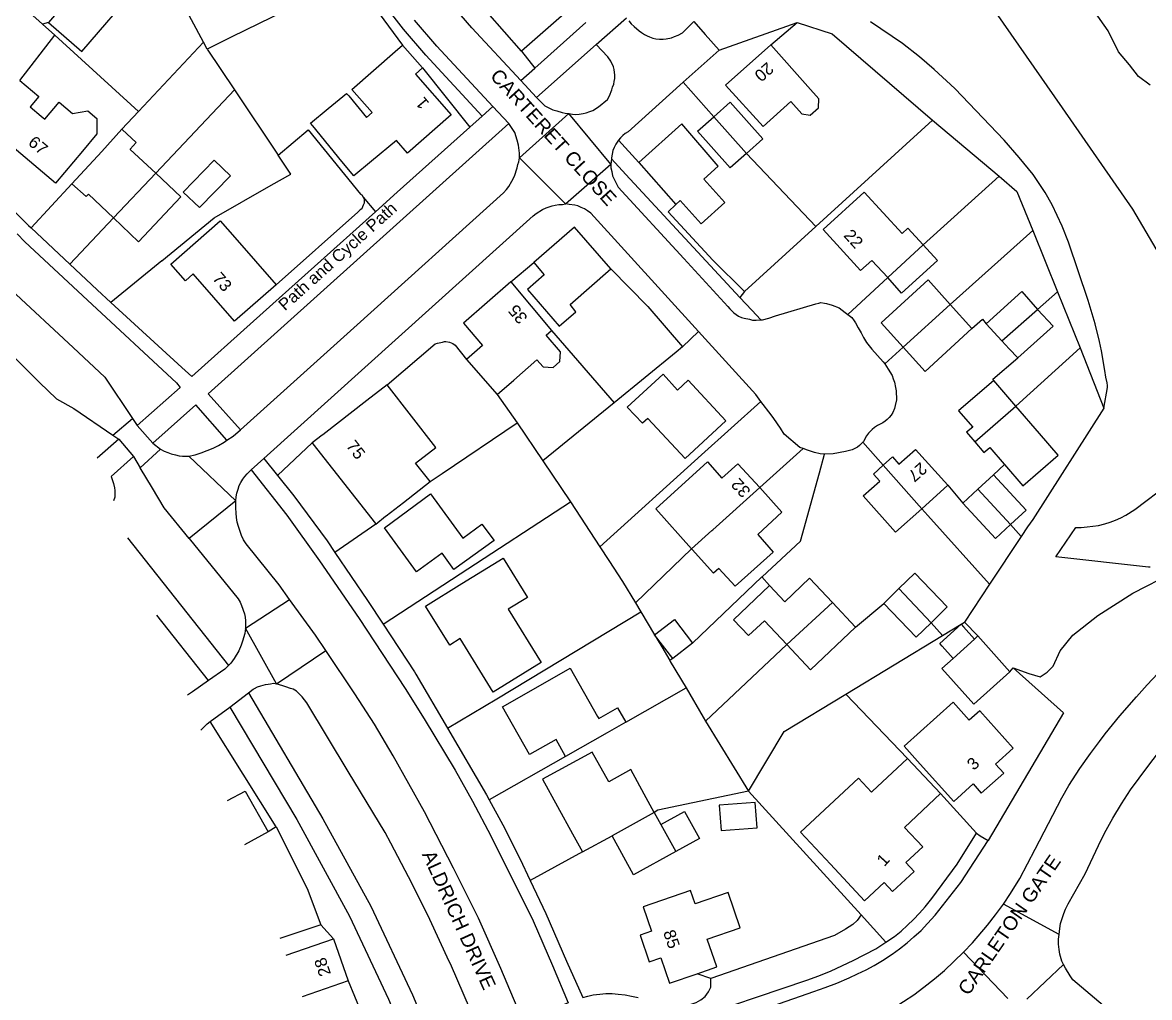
# Model space of a CAD drawing. Header units: millimetres. Extents: x 111502 to 977541, y 8702 to 1044108.
# Drawn here: x 974230.2 to 974372, y 476774.2 to 476896.7 of the extents above; entities that cross this region are included whole.
import ezdxf

# ---------------------------------------------------------------- set-up
doc = ezdxf.new("R2010")
doc.units = ezdxf.units.MM
doc.header["$LTSCALE"] = 0.25
doc.layers.add('X HVSS Site Background', color=8, linetype='Continuous')
doc.styles.add('OS Master Map$1$Standard', font='txt')

# ---------------------------------------------------------------- blocks, each defined once
blk = doc.blocks.new('OS MAP')
at = {"layer": 'X HVSS Site Background', "flags": 128}
for points in [[(488136.65, 241357), (488138.59, 241356.29), (488138.59, 241356.29), (488140.04, 241355.88), (488140.04, 241355.88), (488140.92, 241356.44), (488140.92, 241356.44), (488141.68, 241357.21), (488141.68, 241357.21), (488142.54, 241359.15), (488142.54, 241359.15), (488144.14, 241361.11), (488144.14, 241361.11), (488147.28, 241363.57), (488147.28, 241363.57), (488151.67, 241366.38), (488151.67, 241366.38), (488156.76, 241368.97)], [(488153.86, 241430.24), (488152.41, 241431.33), (488152.41, 241431.33), (488151.25, 241432.77), (488151.25, 241432.77), (488149.88, 241434.43), (488149.88, 241434.43), (488148.57, 241437.08), (488148.57, 241437.08), (488146.78, 241439.63)], [(488071.2, 241427.55), (488064.15, 241435.15), (488064.15, 241435.15), (488061.35, 241438.4)], [(488153.85, 241369.65), (488153.65, 241369.65), (488153.65, 241369.65), (488142, 241370.95), (488142, 241370.95), (488144.5, 241374.65)], [(488144.5, 241374.65), (488145.2, 241374.65), (488145.2, 241374.65), (488145.95, 241374.7), (488145.95, 241374.7), (488147.35, 241374.9), (488147.35, 241374.9), (488148.15, 241375.1), (488148.15, 241375.1), (488148.85, 241375.3), (488148.85, 241375.3), (488149.5, 241375.55), (488149.5, 241375.55), (488150.15, 241375.85), (488150.15, 241375.85), (488150.8, 241376.2), (488150.8, 241376.2), (488151.95, 241376.9), (488151.95, 241376.9), (488156.25, 241380.15)], [(488159.1, 241402.05), (488151.7, 241414.65), (488151.7, 241414.65), (488142.85, 241427.4), (488142.85, 241427.4), (488132.8, 241441.8)], [(488148.05, 241389.65), (488148.5, 241392.25), (488148.5, 241392.25), (488148.5, 241392.5), (488148.5, 241392.5), (488148.45, 241392.8), (488148.45, 241392.8), (488148.3, 241393.55), (488148.3, 241393.55), (488148.15, 241394.35), (488148.15, 241394.35), (488147.75, 241396.85), (488147.75, 241396.85), (488147.5, 241398), (488147.5, 241398), (488146.95, 241400.25), (488146.95, 241400.25), (488146.05, 241403.15), (488146.05, 241403.15), (488143.6, 241410.5), (488143.6, 241410.5), (488142.8, 241412.5), (488142.8, 241412.5), (488141.55, 241415.2), (488141.55, 241415.2), (488140.65, 241416.75), (488140.65, 241416.75), (488139.15, 241419), (488139.15, 241419), (488137.4, 241421.15), (488137.4, 241421.15), (488135.5, 241423.3), (488135.5, 241423.3), (488129.3, 241429.8), (488129.3, 241429.8), (488126.7, 241432.2), (488126.7, 241432.2), (488124.85, 241433.8), (488124.85, 241433.8), (488122.7, 241435.45), (488122.7, 241435.45), (488118.7, 241438.2)], [(488011.35, 241411.55), (488012.35, 241410.55), (488012.35, 241410.55), (488020.2, 241403.2), (488020.2, 241403.2), (488031.4, 241392.8), (488031.4, 241392.8), (488031.85, 241392.25), (488031.85, 241392.25), (488026.45, 241387.45)], [(488074.7, 241430.8), (488068.55, 241437.45), (488068.55, 241437.45), (488064.8, 241441.8), (488064.8, 241441.8), (488062.65, 241444.5), (488062.65, 241444.5), (488062.25, 241444.95), (488062.25, 241444.95), (488060.3, 241447.65), (488060.3, 241447.65), (488057.5, 241451.88)], [(488015.3, 241438.1), (488019.5, 241434.45), (488019.5, 241434.45), (488026.6, 241442.7), (488026.6, 241442.7), (488021.5, 241447.15)], [(488021.5, 241447.15), (488016.15, 241441), (488016.15, 241441), (488017.1, 241440.2), (488017.1, 241440.2), (488015.3, 241438.1)], [(488034.8, 241435.65), (488028.75, 241446.9)], [(488069.85, 241426.35), (488062.75, 241434), (488062.75, 241434), (488059.95, 241437.25), (488059.95, 241437.25), (488057.3, 241440.65), (488057.3, 241440.65), (488056.95, 241441.1), (488056.95, 241441.1), (488054.35, 241444.65)], [(488070.52, 241439.35), (488070.3, 241439.6), (488070.3, 241439.6), (488068.86, 241441.24), (488068.86, 241441.24), (488069.18, 241442.54), (488069.18, 241442.54), (488071.14, 241444.25), (488071.14, 241444.25), (488072.43, 241444.37), (488072.43, 241444.37), (488073.87, 241442.73), (488073.87, 241442.73), (488076, 241444.6), (488076, 241444.6), (488080.5, 241439.5), (488080.5, 241439.5), (488074.8, 241434.5)], [(488053.6, 241443.85), (488054.55, 241442.45), (488054.55, 241442.45), (488059.82, 241435.27)], [(488004.05, 241434.15), (488003.95, 241434.7), (488003.95, 241434.7), (488009.45, 241441.15), (488009.45, 241441.15), (488011.19, 241440.87), (488011.19, 241440.87), (488011.3, 241440.85), (488011.3, 241440.85), (488014.56, 241437.89)], [(488048, 241441.05), (488041.73, 241437.95), (488041.73, 241437.95), (488038.37, 241436.29), (488038.37, 241436.29), (488035.25, 241434.75)], [(488010.65, 241404.45), (488018.4, 241397.25), (488018.4, 241397.25), (488022.4, 241393.55), (488022.4, 241393.55), (488025.87, 241388.32)], [(488074.8, 241434.5), (488070.52, 241439.35)], [(488084.2, 241435.35), (488088, 241438.7)], [(488088.3, 241438.3), (488088.6, 241437.95), (488088.6, 241437.95), (488088.95, 241437.6), (488088.95, 241437.6), (488089.6, 241437.05), (488089.6, 241437.05), (488089.9, 241436.85), (488089.9, 241436.85), (488090.25, 241436.6), (488090.25, 241436.6), (488090.6, 241436.45), (488090.6, 241436.45), (488090.9, 241436.3), (488090.9, 241436.3), (488091.3, 241436.15), (488091.3, 241436.15), (488091.7, 241436.05), (488091.7, 241436.05), (488092.15, 241436), (488092.15, 241436), (488092.6, 241436), (488092.6, 241436), (488093, 241436.05), (488093, 241436.05), (488093.65, 241436.2), (488093.65, 241436.2), (488094.05, 241436.35), (488094.05, 241436.35), (488094.5, 241436.5), (488094.5, 241436.5), (488095.05, 241436.8), (488095.05, 241436.8), (488096.45, 241438.25)], [(488096.45, 241438.25), (488097.9, 241436.6), (488097.9, 241436.6), (488099.65, 241434.65)], [(488015.3, 241438.1), (488014.56, 241437.89)], [(488014.56, 241437.89), (488016.1, 241436.5)], [(488076.47, 241432.38), (488082.89, 241438.1)], [(488099.65, 241434.65), (488109.45, 241438.1)], [(488106.15, 241435.3), (488109.45, 241438.1)], [(488109.45, 241438.1), (488113.85, 241436.7), (488113.85, 241436.7), (488126.5, 241425.85)], [(488011.7, 241430.8), (488016.1, 241436.5)], [(488016.1, 241436.5), (488026.65, 241426.9)], [(488034.8, 241435.65), (488026.65, 241426.9)], [(488035.25, 241434.75), (488034.8, 241435.65)], [(488035.25, 241434.75), (488038.7, 241429.65)], [(488062.35, 241432.4), (488061.45, 241431.6), (488061.45, 241431.6), (488065.95, 241426.5), (488065.95, 241426.5), (488060.45, 241421.7), (488060.45, 241421.7), (488059.08, 241423.27), (488059.08, 241423.27), (488055.94, 241420.69), (488055.94, 241420.69), (488053.7, 241418.83), (488053.7, 241418.83), (488052.2, 241420.65), (488052.2, 241420.65), (488048.55, 241425.1), (488048.55, 241425.1), (488048.25, 241425.45), (488048.25, 241425.45), (488050.5, 241427.3), (488050.5, 241427.3), (488052.8, 241429.2), (488052.8, 241429.2), (488053.07, 241428.87), (488053.07, 241428.87), (488055.29, 241426.17), (488055.29, 241426.17), (488056, 241426.8), (488056, 241426.8), (488053.46, 241429.68), (488053.46, 241429.68), (488058.91, 241434.48), (488058.91, 241434.48), (488059.82, 241435.27)], [(488059.82, 241435.27), (488062.35, 241432.4)], [(488074.8, 241434.5), (488076.47, 241432.38)], [(488076.7, 241428.7), (488084.2, 241435.35)], [(488080.76, 241426.65), (488081.2, 241426.6), (488081.2, 241426.6), (488081.6, 241426.55), (488081.6, 241426.55), (488082.05, 241426.6), (488082.05, 241426.6), (488082.55, 241426.65), (488082.55, 241426.65), (488082.95, 241426.75), (488082.95, 241426.75), (488083.4, 241426.9), (488083.4, 241426.9), (488083.75, 241427.05), (488083.75, 241427.05), (488084.5, 241427.5), (488084.5, 241427.5), (488085.6, 241428.45), (488085.6, 241428.45), (488085.85, 241428.9), (488085.85, 241428.9), (488086.15, 241429.65), (488086.15, 241429.65), (488086.25, 241430), (488086.25, 241430), (488086.4, 241430.35), (488086.4, 241430.35), (488086.45, 241430.7), (488086.45, 241430.7), (488086.55, 241431.05), (488086.55, 241431.05), (488086.55, 241431.5), (488086.55, 241431.5), (488086.45, 241432.2), (488086.45, 241432.2), (488086.35, 241432.55), (488086.35, 241432.55), (488086.05, 241433.25), (488086.05, 241433.25), (488085.65, 241433.8), (488085.65, 241433.8), (488084.2, 241435.35)], [(488099.65, 241434.65), (488095.13, 241430.59)], [(488106.15, 241435.3), (488100.45, 241430.25), (488100.45, 241430.25), (488105.2, 241425.05), (488105.2, 241425.05), (488108.68, 241428.16), (488108.68, 241428.16), (488110.05, 241426.62), (488110.05, 241426.62), (488111.12, 241426.45), (488111.12, 241426.45), (488112.15, 241427.37), (488112.15, 241427.37), (488112.17, 241428.52), (488112.17, 241428.52), (488110.8, 241430.05), (488110.8, 241430.05), (488106.15, 241435.3)], [(488007.05, 241399.95), (488014.2, 241392.85), (488014.2, 241392.85), (488016.3, 241390.8), (488016.3, 241390.8), (488018.5, 241389.6), (488018.5, 241389.6), (488023.41, 241386.25)], [(488062.35, 241432.4), (488068.31, 241424.97)], [(488074.7, 241430.8), (488076.47, 241432.38)], [(488011.7, 241430.8), (488014.1, 241428.8), (488014.1, 241428.8), (488013, 241427.5), (488013, 241427.5), (488014.39, 241426.33), (488014.39, 241426.33), (488014.85, 241425.94), (488014.85, 241425.94), (488016.66, 241428.09), (488016.66, 241428.09), (488018.33, 241426.69), (488018.33, 241426.69), (488020.26, 241427), (488020.26, 241427), (488021.41, 241426.04), (488021.41, 241426.04), (488021.41, 241424.1), (488021.41, 241424.1), (488019.6, 241421.95), (488019.6, 241421.95), (488016.2, 241417.9), (488016.2, 241417.9), (488009.65, 241423.45)], [(488074.7, 241430.8), (488076.7, 241428.7)], [(488095.13, 241430.59), (488088.2, 241424.35), (488088.2, 241424.35), (488087.85, 241424.15), (488087.85, 241424.15), (488087.55, 241423.9), (488087.55, 241423.9), (488087.25, 241423.6), (488087.25, 241423.6), (488087, 241423.3)], [(488099, 241426.25), (488095.13, 241430.59)], [(488028.8, 241419.15), (488038.7, 241429.65)], [(488038.7, 241429.65), (488044.2, 241421.45)], [(488076.7, 241428.7), (488077.75, 241427.65), (488077.75, 241427.65), (488078.75, 241427.15), (488078.75, 241427.15), (488079.25, 241427), (488079.25, 241427), (488079.9, 241426.8), (488079.9, 241426.8), (488080.3, 241426.7), (488080.3, 241426.7), (488080.76, 241426.65)], [(488069.85, 241426.35), (488071.2, 241427.55)], [(488073.2, 241425.4), (488071.2, 241427.55)], [(488099, 241426.25), (488101.05, 241428.1), (488101.05, 241428.1), (488105.15, 241423.5), (488105.15, 241423.5), (488103.1, 241421.65)], [(488026.65, 241426.9), (488024.55, 241424.68)], [(488069.85, 241426.35), (488068.31, 241424.97)], [(488074.55, 241421.1), (488080.76, 241426.65)], [(488086.05, 241420.3), (488080.76, 241426.65)], [(488103.1, 241421.65), (488101.05, 241419.85), (488101.05, 241419.85), (488096.95, 241424.45), (488096.95, 241424.45), (488099, 241426.25)], [(488099, 241426.25), (488103.1, 241421.65)], [(488111.8, 241412.45), (488126.5, 241425.85)], [(488126.5, 241425.85), (488134.85, 241418.8)], [(488018.25, 241417.85), (488022, 241421.9), (488022, 241421.9), (488024.55, 241424.68)], [(488024.55, 241424.68), (488024.57, 241424.66), (488024.57, 241424.66), (488026.35, 241423.03), (488026.35, 241423.03), (488025.57, 241422.18), (488025.57, 241422.18), (488025.6, 241422.15), (488025.6, 241422.15), (488028.8, 241419.15)], [(488073.2, 241425.4), (488035.4, 241391.45), (488035.4, 241391.45), (488039.45, 241386.9)], [(488044.2, 241421.45), (488047.95, 241424.6), (488047.95, 241424.6), (488054.55, 241416.55), (488054.55, 241416.55), (488054.7, 241416.45), (488054.7, 241416.45), (488054.9, 241416.15)], [(488068.31, 241424.97), (488059.17, 241416.77), (488059.17, 241416.77), (488056.43, 241414.31)], [(488074.55, 241421.1), (488074.55, 241421.7), (488074.55, 241421.7), (488074.4, 241422.7), (488074.4, 241422.7), (488074.25, 241423.3), (488074.25, 241423.3), (488073.95, 241424.3), (488073.95, 241424.3), (488073.2, 241425.4)], [(488094.2, 241415.25), (488094.76, 241415.75), (488094.76, 241415.75), (488097.39, 241412.82), (488097.39, 241412.82), (488100.35, 241415.48), (488100.35, 241415.48), (488097.72, 241418.41), (488097.72, 241418.41), (488099.55, 241420.05), (488099.55, 241420.05), (488094.95, 241425.35), (488094.95, 241425.35), (488089.55, 241420.5)], [(488087, 241423.3), (488086.65, 241422.8), (488086.65, 241422.8), (488086.45, 241422.4), (488086.45, 241422.4), (488086.3, 241422), (488086.3, 241422), (488086.1, 241421.1), (488086.1, 241421.1), (488086.1, 241420.97), (488086.1, 241420.97), (488086.1, 241420.96)], [(488089.55, 241420.5), (488087, 241423.3)], [(488103.1, 241421.65), (488111.8, 241412.45)], [(488003.45, 241420.9), (488006.95, 241418.05), (488006.95, 241418.05), (488008.85, 241416.4), (488008.85, 241416.4), (488011.7, 241413.7), (488011.7, 241413.7), (488012.8, 241412.6), (488012.8, 241412.6), (488013.12, 241412.3)], [(488029.55, 241408.15), (488036.15, 241413.55), (488036.15, 241413.55), (488043.3, 241417.65), (488043.3, 241417.65), (488045.8, 241419.05), (488045.8, 241419.05), (488044.2, 241421.45)], [(488034.3, 241414.85), (488032.25, 241416.8), (488032.25, 241416.8), (488036.15, 241420.8), (488036.15, 241420.8), (488038.2, 241418.85), (488038.2, 241418.85), (488034.3, 241414.85)], [(488039.45, 241386.9), (488054.15, 241400.1), (488054.15, 241400.1), (488072.55, 241416.7), (488072.55, 241416.7), (488072.9, 241417.1), (488072.9, 241417.1), (488073.2, 241417.5), (488073.2, 241417.5), (488073.6, 241418.15), (488073.6, 241418.15), (488073.9, 241418.8), (488073.9, 241418.8), (488074.25, 241419.85), (488074.25, 241419.85), (488074.35, 241420.25), (488074.35, 241420.25), (488074.45, 241420.6), (488074.45, 241420.6), (488074.55, 241421.1)], [(488080.35, 241415.3), (488074.55, 241421.1)], [(488080.35, 241415.3), (488086.05, 241420.3)], [(488086.1, 241420.96), (488086.1, 241420.95), (488086.1, 241420.95), (488086.05, 241420.3)], [(488086.05, 241420.3), (488086.05, 241419.85), (488086.05, 241419.85), (488086.15, 241419.4), (488086.15, 241419.4), (488086.25, 241418.85), (488086.25, 241418.85), (488086.95, 241417.4), (488086.95, 241417.4), (488095.2, 241408.45), (488095.2, 241408.45), (488100.75, 241402.4), (488100.75, 241402.4), (488101, 241402.1), (488101, 241402.1), (488101.5, 241401.6), (488101.5, 241401.6), (488102.1, 241401.2), (488102.1, 241401.2), (488102.45, 241401.05), (488102.45, 241401.05), (488102.8, 241400.95), (488102.8, 241400.95), (488103.45, 241400.8), (488103.45, 241400.8), (488103.85, 241400.7), (488103.85, 241400.7), (488104.3, 241400.7), (488104.3, 241400.7), (488104.9, 241400.75)], [(488102.27, 241403.54), (488087.9, 241419.02), (488087.9, 241419.02), (488086.1, 241420.96)], [(488089.55, 241420.5), (488094.2, 241415.25)], [(488023.5, 241413.55), (488028.8, 241419.15)], [(488028.8, 241419.15), (488031.95, 241416.2), (488031.95, 241416.2), (488026.65, 241410.55), (488026.65, 241410.55), (488023.5, 241413.55)], [(488125.3, 241410.15), (488134.85, 241418.8)], [(488134.85, 241418.8), (488137.1, 241416.85), (488137.1, 241416.85), (488139.1, 241411.95)], [(488013.12, 241412.3), (488018.25, 241417.85)], [(488023.5, 241413.55), (488020.35, 241416.55), (488020.35, 241416.55), (488020.05, 241416.25), (488020.05, 241416.25), (488018.25, 241417.85)], [(488054.9, 241416.15), (488055, 241415.9), (488055, 241415.9), (488055, 241415.4), (488055, 241415.4), (488054.9, 241415.15), (488054.9, 241415.15), (488054.8, 241414.95), (488054.8, 241414.95), (488054.7, 241414.7), (488054.7, 241414.7), (488054.5, 241414.55), (488054.5, 241414.55), (488054.2, 241414.25), (488054.2, 241414.25), (488043.95, 241405.15)], [(488054.9, 241416.15), (488056.43, 241414.31)], [(488120.85, 241406.05), (488118.85, 241408.2), (488118.85, 241408.2), (488117.45, 241406.95), (488117.45, 241406.95), (488112.75, 241412.1), (488112.75, 241412.1), (488117.9, 241416.8), (488117.9, 241416.8), (488122.65, 241411.6), (488122.65, 241411.6), (488123.4, 241412.25), (488123.4, 241412.25), (488125.3, 241410.15)], [(488042.4, 241383.3), (488076.25, 241413.8), (488076.25, 241413.8), (488076.65, 241414.1), (488076.65, 241414.1), (488077.45, 241414.6), (488077.45, 241414.6), (488077.9, 241414.8), (488077.9, 241414.8), (488078.65, 241415.05), (488078.65, 241415.05), (488079.05, 241415.15), (488079.05, 241415.15), (488079.5, 241415.25), (488079.5, 241415.25), (488079.95, 241415.25), (488079.95, 241415.25), (488080.35, 241415.3)], [(488097.04, 241399.27), (488083.5, 241414.15), (488083.5, 241414.15), (488083.1, 241414.45), (488083.1, 241414.45), (488082.7, 241414.7), (488082.7, 241414.7), (488082.3, 241414.85), (488082.3, 241414.85), (488081.9, 241415.05), (488081.9, 241415.05), (488081.5, 241415.15), (488081.5, 241415.15), (488080.8, 241415.25), (488080.8, 241415.25), (488080.35, 241415.3)], [(488094.2, 241415.25), (488093.23, 241414.33), (488093.23, 241414.33), (488098.86, 241408.24), (488098.86, 241408.24), (488102.85, 241404.3)], [(488023.5, 241413.55), (488018, 241407.73)], [(488043.95, 241405.15), (488038.7, 241400.55), (488038.7, 241400.55), (488033.5, 241406.5), (488033.5, 241406.5), (488032.55, 241405.65), (488032.55, 241405.65), (488030.7, 241407.75), (488030.7, 241407.75), (488036.91, 241413.19), (488036.91, 241413.19), (488038.74, 241411.1), (488038.74, 241411.1), (488043.95, 241405.15)], [(488056.43, 241414.31), (488041.09, 241400.55)], [(488013.12, 241412.3), (488018, 241407.73)], [(488086.05, 241407.15), (488081.45, 241412.4), (488081.45, 241412.4), (488076.35, 241407.95)], [(488102.85, 241404.3), (488111.8, 241412.45)], [(488128.7, 241402.65), (488139.1, 241411.95)], [(488139.1, 241411.95), (488142.2, 241404.25)], [(488125.3, 241410.15), (488127.1, 241408.2), (488127.1, 241408.2), (488122.6, 241404.1), (488122.6, 241404.1), (488120.85, 241406.05)], [(488120.85, 241406.05), (488125.3, 241410.15)], [(488018, 241407.73), (488021.45, 241404.5), (488021.45, 241404.5), (488023.17, 241402.93)], [(488029.55, 241408.15), (488023.17, 241402.93)], [(488073.45, 241405.5), (488076.35, 241407.95)], [(488076.35, 241407.95), (488077.65, 241406.4), (488077.65, 241406.4), (488075.55, 241404.55), (488075.55, 241404.55), (488079.55, 241399.95), (488079.55, 241399.95), (488081.65, 241401.75), (488081.65, 241401.75), (488080.9, 241402.65), (488080.9, 241402.65), (488086.05, 241407.15)], [(488086.05, 241407.15), (488090.7, 241402.4), (488090.7, 241402.4), (488095.05, 241397.35)], [(488115.83, 241401.42), (488120.85, 241406.05)], [(488073.45, 241405.5), (488067.5, 241400.3), (488067.5, 241400.3), (488069.9, 241397.5), (488069.9, 241397.5), (488067.9, 241395.75)], [(488073.45, 241405.5), (488078.56, 241399.39)], [(488122.8, 241397.3), (488120.05, 241400.35), (488120.05, 241400.35), (488125.95, 241405.75), (488125.95, 241405.75), (488128.7, 241402.65)], [(488102.85, 241404.3), (488102.27, 241403.54)], [(488102.27, 241403.54), (488103.75, 241401.95), (488103.75, 241401.95), (488104.9, 241400.75)], [(488133.25, 241400.25), (488137.7, 241404.3), (488137.7, 241404.3), (488139.7, 241402.05)], [(488139.7, 241402.05), (488142.2, 241404.25)], [(488142.2, 241404.25), (488145.05, 241397.2)], [(488041.09, 241400.55), (488033.35, 241393.6), (488033.35, 241393.6), (488032.9, 241394), (488032.9, 241394), (488032.08, 241394.75), (488032.08, 241394.75), (488023.17, 241402.93)], [(488104.9, 241400.75), (488105.1, 241400.75), (488105.1, 241400.75), (488105.9, 241400.95), (488105.9, 241400.95), (488106.75, 241401.25), (488106.75, 241401.25), (488111.8, 241402.75), (488111.8, 241402.75), (488112.2, 241402.85), (488112.2, 241402.85), (488112.45, 241402.9), (488112.45, 241402.9), (488112.9, 241402.85), (488112.9, 241402.85), (488113.15, 241402.8), (488113.15, 241402.8), (488113.85, 241402.6), (488113.85, 241402.6), (488114.75, 241402.25), (488114.75, 241402.25), (488115.5, 241401.65), (488115.5, 241401.65), (488115.83, 241401.42)], [(488122.8, 241397.3), (488128.7, 241402.65)], [(488128.7, 241402.65), (488131.45, 241399.65)], [(488135.2, 241398.1), (488139.7, 241402.05)], [(488139.7, 241402.05), (488141.65, 241399.95), (488141.65, 241399.95), (488137.2, 241395.95)], [(488115.83, 241401.42), (488116.35, 241401.05), (488116.35, 241401.05), (488116.65, 241400.6), (488116.65, 241400.6), (488116.8, 241400.35), (488116.8, 241400.35), (488117.15, 241399.75), (488117.15, 241399.75), (488117.5, 241399.1), (488117.5, 241399.1), (488117.8, 241398.5), (488117.8, 241398.5), (488118.2, 241397.9), (488118.2, 241397.9), (488118.85, 241397.05), (488118.85, 241397.05), (488120.3, 241395.45), (488120.3, 241395.45), (488120.47, 241395.19)], [(488131.45, 241399.65), (488132.78, 241400.8), (488132.78, 241400.8), (488133.25, 241400.25)], [(488135.2, 241398.1), (488133.25, 241400.25)], [(488071.75, 241391.35), (488073.84, 241393.17), (488073.84, 241393.17), (488076.74, 241395.7), (488076.74, 241395.7), (488077.51, 241394.82), (488077.51, 241394.82), (488078.76, 241394.74), (488078.76, 241394.74), (488079.61, 241395.48), (488079.61, 241395.48), (488079.7, 241396.73), (488079.7, 241396.73), (488077.89, 241398.8), (488077.89, 241398.8), (488078.56, 241399.39)], [(488078.56, 241399.39), (488086.45, 241390.3)], [(488095.05, 241397.35), (488097.04, 241399.27)], [(488104.91, 241390.48), (488104.25, 241391.35), (488104.25, 241391.35), (488097.04, 241399.27)], [(488131.45, 241399.65), (488125.55, 241394.25), (488125.55, 241394.25), (488122.8, 241397.3)], [(488057.9, 241392.58), (488063.95, 241397.7), (488063.95, 241397.7), (488064.25, 241397.8), (488064.25, 241397.8), (488064.85, 241397.95), (488064.85, 241397.95), (488065.1, 241398), (488065.1, 241398), (488065.3, 241398), (488065.3, 241398), (488065.75, 241397.95), (488065.75, 241397.95), (488066.15, 241397.75), (488066.15, 241397.75), (488066.45, 241397.55), (488066.45, 241397.55), (488067.9, 241395.75)], [(488137.2, 241395.95), (488136.13, 241397.1), (488136.13, 241397.1), (488135.2, 241398.1)], [(488095.05, 241397.35), (488094.24, 241396.69), (488094.24, 241396.69), (488086.45, 241390.3)], [(488120.47, 241395.19), (488122.8, 241397.3)], [(488134.2, 241393.1), (488134.07, 241393.27), (488134.07, 241393.27), (488137.2, 241395.95)], [(488136.95, 241389.9), (488145.05, 241397.2)], [(488145.05, 241397.2), (488148.05, 241389.65)], [(488067.9, 241395.75), (488071.75, 241391.35)], [(488120.47, 241395.19), (488120.9, 241394.55), (488120.9, 241394.55), (488121.4, 241393.75), (488121.4, 241393.75), (488121.55, 241393.3), (488121.55, 241393.3), (488121.7, 241392.9), (488121.7, 241392.9), (488121.85, 241392.25), (488121.85, 241392.25), (488121.9, 241391.8), (488121.9, 241391.8), (488121.95, 241390.7), (488121.95, 241390.7), (488121.8, 241389.95), (488121.8, 241389.95), (488121.7, 241389.6), (488121.7, 241389.6), (488121.5, 241389.1), (488121.5, 241389.1), (488121.3, 241388.75), (488121.3, 241388.75), (488121.05, 241388.45), (488121.05, 241388.45), (488120.8, 241388.2), (488120.8, 241388.2), (488120.55, 241388), (488120.55, 241388), (488120.25, 241387.8), (488120.25, 241387.8), (488119.55, 241387.45), (488119.55, 241387.45), (488119.2, 241387.2), (488119.2, 241387.2), (488118.9, 241386.95), (488118.9, 241386.95), (488118.45, 241386.5), (488118.45, 241386.5), (488118.2, 241386.15), (488118.2, 241386.15), (488117.8, 241385.45), (488117.8, 241385.45), (488117.71, 241385.36)], [(488095.4, 241383.3), (488090.7, 241388.35), (488090.7, 241388.35), (488090, 241387.75), (488090, 241387.75), (488088.1, 241389.75), (488088.1, 241389.75), (488092.6, 241393.9), (488092.6, 241393.9), (488094.4, 241391.9), (488094.4, 241391.9), (488095.75, 241393.15), (488095.75, 241393.15), (488100.5, 241388.05), (488100.5, 241388.05), (488095.4, 241383.3)], [(488057.9, 241392.58), (488055.35, 241390.6), (488055.35, 241390.6), (488049.8, 241386.29), (488049.8, 241386.29), (488049.73, 241386.24), (488049.73, 241386.24), (488048.48, 241385.26)], [(488063.29, 241380.4), (488061.79, 241382.31), (488061.79, 241382.31), (488061.47, 241382.72), (488061.47, 241382.72), (488064.02, 241384.71), (488064.02, 241384.71), (488057.9, 241392.58)], [(488134.2, 241393.1), (488129.75, 241389.3), (488129.75, 241389.3), (488131.55, 241387.25), (488131.55, 241387.25), (488130.75, 241386.6), (488130.75, 241386.6), (488131.8, 241385.4)], [(488136.95, 241389.9), (488134.2, 241393.1)], [(488071.75, 241391.35), (488074.25, 241387.8)], [(488086.45, 241390.3), (488077.5, 241383)], [(488104.91, 241390.48), (488097.45, 241383.75)], [(488110.21, 241384.55), (488109.8, 241384.7), (488109.8, 241384.7), (488107.85, 241386.35), (488107.85, 241386.35), (488107.35, 241387.1), (488107.35, 241387.1), (488106.55, 241388.35), (488106.55, 241388.35), (488106.2, 241388.8), (488106.2, 241388.8), (488104.91, 241390.48)], [(488037.75, 241385.6), (488033.85, 241390.05), (488033.85, 241390.05), (488028.45, 241385.25)], [(488131.8, 241385.4), (488136.95, 241389.9)], [(488135.54, 241382.55), (488137.85, 241379.89), (488137.85, 241379.89), (488142.3, 241383.74), (488142.3, 241383.74), (488139.95, 241386.45), (488139.95, 241386.45), (488136.95, 241389.9)], [(488148.05, 241389.65), (488139.1, 241375.65), (488139.1, 241375.65), (488138.45, 241374.7), (488138.45, 241374.7), (488137.65, 241373.5)], [(488023.41, 241386.25), (488025.87, 241388.32)], [(488025.87, 241388.32), (488026.45, 241387.45)], [(488026.45, 241387.45), (488028.45, 241385.25)], [(488063.29, 241380.4), (488064.82, 241381.44), (488064.82, 241381.44), (488074.25, 241387.8)], [(488074.25, 241387.8), (488077.5, 241383)], [(488023.41, 241386.25), (488024.15, 241385.75)], [(488037.75, 241385.6), (488038.55, 241386.1), (488038.55, 241386.1), (488039.45, 241386.9)], [(488024.15, 241385.75), (488021.44, 241383.36)], [(488024.15, 241385.75), (488026, 241383.55)], [(488028.45, 241385.25), (488029.4, 241384.5)], [(488032.95, 241383.6), (488033.75, 241383.75), (488033.75, 241383.75), (488034.5, 241384), (488034.5, 241384), (488036, 241384.6), (488036, 241384.6), (488036.7, 241384.95), (488036.7, 241384.95), (488037.4, 241385.35), (488037.4, 241385.35), (488037.75, 241385.6)], [(488044.1, 241381.16), (488048.48, 241385.26)], [(488048.48, 241385.26), (488048.55, 241385.17), (488048.55, 241385.17), (488056.42, 241375.12), (488056.42, 241375.12), (488056.46, 241375.07)], [(488117.71, 241385.36), (488117.3, 241384.95), (488117.3, 241384.95), (488117.05, 241384.75), (488117.05, 241384.75), (488116.7, 241384.55), (488116.7, 241384.55), (488116.4, 241384.4), (488116.4, 241384.4), (488115.55, 241384.2), (488115.55, 241384.2), (488114, 241383.9), (488114, 241383.9), (488112.92, 241383.85)], [(488117.71, 241385.36), (488120.3, 241382.45)], [(488131.8, 241385.4), (488132.95, 241384.05), (488132.95, 241384.05), (488133.7, 241384.7), (488133.7, 241384.7), (488135.5, 241382.6), (488135.5, 241382.6), (488135.54, 241382.55)], [(488026, 241383.55), (488023.2, 241381.05), (488023.2, 241381.05), (488023.5, 241380.15), (488023.5, 241380.15), (488023.6, 241379.6), (488023.6, 241379.6), (488023.65, 241379.3), (488023.65, 241379.3), (488023.65, 241378.45), (488023.65, 241378.45), (488023.47, 241378)], [(488026, 241383.55), (488026.85, 241382.12)], [(488026.85, 241382.12), (488029.4, 241384.5)], [(488029.4, 241384.5), (488029.85, 241384.25), (488029.85, 241384.25), (488030.3, 241384.05), (488030.3, 241384.05), (488030.75, 241383.9), (488030.75, 241383.9), (488031.3, 241383.75), (488031.3, 241383.75), (488031.75, 241383.65), (488031.75, 241383.65), (488032.15, 241383.6), (488032.15, 241383.6), (488032.95, 241383.6)], [(488038.85, 241378), (488032.95, 241383.6)], [(488040.8, 241381.9), (488042.4, 241383.3)], [(488042.4, 241383.3), (488044.1, 241381.16)], [(488084.65, 241372.2), (488097.45, 241383.75)], [(488110.21, 241384.55), (488104.75, 241379.65)], [(488112.92, 241383.85), (488112.9, 241383.85), (488112.9, 241383.85), (488112.35, 241383.9), (488112.35, 241383.9), (488111.65, 241384.05), (488111.65, 241384.05), (488110.75, 241384.35), (488110.75, 241384.35), (488110.21, 241384.55)], [(488112.26, 241381.49), (488112.92, 241383.85)], [(488120.3, 241382.45), (488121.45, 241383.5), (488121.45, 241383.5), (488122.25, 241382.6), (488122.25, 241382.6), (488124.35, 241384.45), (488124.35, 241384.45), (488128.4, 241379.95)], [(488032.99, 241373.24), (488029.85, 241377.1), (488029.85, 241377.1), (488028.38, 241379.57), (488028.38, 241379.57), (488026.85, 241382.12)], [(488038.85, 241378), (488038.9, 241378.5), (488038.9, 241378.5), (488039, 241378.95), (488039, 241378.95), (488039.15, 241379.45), (488039.15, 241379.45), (488039.3, 241379.9), (488039.3, 241379.9), (488039.5, 241380.3), (488039.5, 241380.3), (488039.75, 241380.7), (488039.75, 241380.7), (488040, 241381.05), (488040, 241381.05), (488040.3, 241381.4), (488040.3, 241381.4), (488040.8, 241381.9)], [(488040.8, 241381.9), (488045.3, 241376.2), (488045.3, 241376.2), (488049.4, 241370.45), (488049.4, 241370.45), (488054.4, 241363.2), (488054.4, 241363.2), (488060.15, 241354.4), (488060.15, 241354.4), (488062.55, 241350.6), (488062.55, 241350.6), (488066.45, 241344.15), (488066.45, 241344.15), (488068.65, 241340.25), (488068.65, 241340.25), (488070.95, 241335.9), (488070.95, 241335.9), (488076.25, 241325.2), (488076.25, 241325.2), (488078.7, 241319.6), (488078.7, 241319.6), (488080.65, 241314.9), (488080.65, 241314.9), (488075.05, 241312.45)], [(488077.5, 241383), (488080.95, 241377.85)], [(488096.19, 241371.95), (488091.67, 241376.97), (488091.67, 241376.97), (488098.2, 241382.9), (488098.2, 241382.9), (488100, 241380.85), (488100, 241380.85), (488102, 241382.65), (488102, 241382.65), (488104.75, 241379.65)], [(488125.15, 241377), (488121.85, 241374.05), (488121.85, 241374.05), (488117.75, 241378.6), (488117.75, 241378.6), (488119.85, 241380.45), (488119.85, 241380.45), (488119.05, 241381.35), (488119.05, 241381.35), (488120.3, 241382.45)], [(488120.3, 241382.45), (488125.15, 241377)], [(488134.15, 241381.25), (488135.54, 241382.55)], [(488044.1, 241381.16), (488046.15, 241378.6), (488046.15, 241378.6), (488050.35, 241372.95), (488050.35, 241372.95), (488051.34, 241371.49)], [(488056.46, 241375.07), (488057.7, 241376.04), (488057.7, 241376.04), (488057.78, 241376.11), (488057.78, 241376.11), (488059.94, 241377.79), (488059.94, 241377.79), (488063.29, 241380.4)], [(488105.01, 241368.42), (488105.05, 241368.45), (488105.05, 241368.45), (488109.87, 241372.92), (488109.87, 241372.92), (488112.26, 241381.49)], [(488132.2, 241379.45), (488134.15, 241381.25)], [(488134.15, 241381.25), (488138.25, 241376.8), (488138.25, 241376.8), (488136.3, 241375)], [(488104.75, 241379.65), (488107.55, 241376.55), (488107.55, 241376.55), (488104.5, 241373.75), (488104.5, 241373.75), (488106.45, 241371.55), (488106.45, 241371.55), (488101.65, 241367.25), (488101.65, 241367.25), (488099.6, 241369.5), (488099.6, 241369.5), (488098.94, 241368.9), (488098.94, 241368.9), (488096.25, 241371.88), (488096.25, 241371.88), (488096.19, 241371.95)], [(488096.19, 241371.95), (488098.73, 241374.24), (488098.73, 241374.24), (488098.85, 241374.35), (488098.85, 241374.35), (488104.75, 241379.65)], [(488128.4, 241379.95), (488125.15, 241377)], [(488128.4, 241379.95), (488130.3, 241377.7)], [(488130.3, 241377.7), (488132.2, 241379.45)], [(488132.2, 241379.45), (488136.3, 241375)], [(488038.85, 241378), (488032.99, 241373.24)], [(488045.64, 241365.6), (488044.3, 241367.45), (488044.3, 241367.45), (488040.15, 241372.6), (488040.15, 241372.6), (488039.85, 241373.1), (488039.85, 241373.1), (488039.6, 241373.65), (488039.6, 241373.65), (488039.2, 241374.75), (488039.2, 241374.75), (488039.05, 241375.3), (488039.05, 241375.3), (488038.95, 241375.9), (488038.95, 241375.9), (488038.9, 241376.45), (488038.9, 241376.45), (488038.85, 241377.1), (488038.85, 241377.1), (488038.85, 241378)], [(488057.41, 241362.47), (488067.1, 241368.8), (488067.1, 241368.8), (488080.95, 241377.85)], [(488071.35, 241373), (488066.3, 241369.35), (488066.3, 241369.35), (488064.8, 241371.4), (488064.8, 241371.4), (488061.6, 241369.05), (488061.6, 241369.05), (488057.55, 241374.6), (488057.55, 241374.6), (488063.35, 241378.85), (488063.35, 241378.85), (488067.4, 241373.3), (488067.4, 241373.3), (488069.8, 241375.05), (488069.8, 241375.05), (488071.35, 241373)], [(488080.95, 241377.85), (488084.65, 241372.2)], [(488136.3, 241375), (488134.4, 241373.25), (488134.4, 241373.25), (488130.3, 241377.7)], [(488125.15, 241377), (488125.9, 241376.16), (488125.9, 241376.16), (488133.65, 241367.5)], [(488056.46, 241375.07), (488051.34, 241371.49)], [(488136.3, 241375), (488137.65, 241373.5)], [(488025.25, 241373.34), (488037.95, 241357.3)], [(488137.65, 241373.5), (488133.65, 241367.5)], [(488032.99, 241373.24), (488039.15, 241365.65), (488039.15, 241365.65), (488039.4, 241365.25), (488039.4, 241365.25), (488039.6, 241364.85), (488039.6, 241364.85), (488039.95, 241363.8), (488039.95, 241363.8), (488040.05, 241363.35), (488040.05, 241363.35), (488040.1, 241362.9), (488040.1, 241362.9), (488040.1, 241362)], [(488084.65, 241372.2), (488085.8, 241370.5), (488085.8, 241370.5), (488087.5, 241367.85), (488087.5, 241367.85), (488089.15, 241365.15)], [(488089.15, 241365.15), (488096.19, 241371.95)], [(488135.4, 241327.3), (488136.3, 241328.65), (488136.3, 241328.65), (488137.45, 241330.5), (488137.45, 241330.5), (488139.39, 241334.22), (488139.39, 241334.22), (488142.75, 241340.65), (488142.75, 241340.65), (488143.65, 241342.2), (488143.65, 241342.2), (488145, 241344.35), (488145, 241344.35), (488146.35, 241346.25), (488146.35, 241346.25), (488147.47, 241347.73), (488147.47, 241347.73), (488148.2, 241348.7), (488148.2, 241348.7), (488150.05, 241350.95), (488150.05, 241350.95), (488152.15, 241353.35), (488152.15, 241353.35), (488153.5, 241354.85), (488153.5, 241354.85), (488156.2, 241357.75)], [(488051.34, 241371.49), (488055.45, 241365.45), (488055.45, 241365.45), (488057.41, 241362.47)], [(488071.25, 241353.95), (488067.1, 241360.7), (488067.1, 241360.7), (488065.78, 241359.85), (488065.78, 241359.85), (488062.72, 241364.75), (488062.72, 241364.75), (488067.31, 241367.59), (488067.31, 241367.59), (488072.5, 241370.8), (488072.5, 241370.8), (488075.55, 241365.85), (488075.55, 241365.85), (488073.1, 241364.35), (488073.1, 241364.35), (488077.25, 241357.65), (488077.25, 241357.65), (488071.25, 241353.95)], [(488096.32, 241360.1), (488105.01, 241368.42)], [(488106, 241367.35), (488105.01, 241368.42)], [(488106, 241367.35), (488107.9, 241365.3), (488107.9, 241365.3), (488111, 241368.25), (488111, 241368.25), (488113.9, 241365.2)], [(488122.25, 241366.95), (488124.25, 241368.9), (488124.25, 241368.9), (488128.35, 241364.65), (488128.35, 241364.65), (488126.3, 241362.65)], [(488108.15, 241359.95), (488105.35, 241362.9), (488105.35, 241362.9), (488103.35, 241361.05), (488103.35, 241361.05), (488101.45, 241363.05), (488101.45, 241363.05), (488106, 241367.35)], [(488120.35, 241365.1), (488122.25, 241366.95)], [(488122.25, 241366.95), (488126.3, 241362.65)], [(488133.65, 241367.5), (488130.5, 241362.75)], [(488040.1, 241362), (488045.64, 241365.6)], [(488050.2, 241359.16), (488048.9, 241361.1), (488048.9, 241361.1), (488045.64, 241365.6)], [(488089.15, 241365.15), (488089.8, 241364.05)], [(488108.15, 241359.95), (488113.9, 241365.2)], [(488113.9, 241365.2), (488116.8, 241362.1)], [(488116.8, 241362.1), (488120.35, 241365.1)], [(488126.3, 241362.65), (488124.45, 241360.85), (488124.45, 241360.85), (488120.35, 241365.1)], [(488142.4, 241323.5), (488142.5, 241324.25), (488142.5, 241324.25), (488142.6, 241324.85), (488142.6, 241324.85), (488142.8, 241325.5), (488142.8, 241325.5), (488143, 241326.1), (488143, 241326.1), (488143.2, 241326.65), (488143.2, 241326.65), (488143.55, 241327.35), (488143.55, 241327.35), (488145.7, 241331.1), (488145.7, 241331.1), (488147.35, 241334.65), (488147.35, 241334.65), (488148.1, 241336.2), (488148.1, 241336.2), (488149.15, 241338.1), (488149.15, 241338.1), (488150.25, 241339.9), (488150.25, 241339.9), (488151.4, 241341.65), (488151.4, 241341.65), (488153.55, 241344.6), (488153.55, 241344.6), (488154.9, 241346.35)], [(488035.45, 241355.4), (488028.95, 241363.62)], [(488065.5, 241349.4), (488071.7, 241353.1), (488071.7, 241353.1), (488089.8, 241364.05)], [(488089.8, 241364.05), (488091.54, 241361.16)], [(488040.1, 241362), (488040, 241361.3), (488040, 241361.3), (488039.7, 241360.35), (488039.7, 241360.35), (488039.55, 241359.85), (488039.55, 241359.85), (488039.25, 241359.15), (488039.25, 241359.15), (488038.65, 241358.15), (488038.65, 241358.15), (488038.45, 241357.88)], [(488044, 241355), (488040.1, 241362)], [(488057.41, 241362.47), (488061.35, 241356.5), (488061.35, 241356.5), (488061.52, 241356.21)], [(488091.54, 241361.16), (488094.04, 241363.07), (488094.04, 241363.07), (488096.32, 241360.1)], [(488116.8, 241362.1), (488111.15, 241356.75), (488111.15, 241356.75), (488108.15, 241359.95)], [(488126.3, 241362.65), (488127.75, 241361.05)], [(488129.08, 241358.19), (488127.69, 241359.73), (488127.69, 241359.73), (488127.39, 241360.07), (488127.39, 241360.07), (488130.07, 241362.48)], [(488127.75, 241361.05), (488130.07, 241362.48)], [(488130.07, 241362.48), (488130.5, 241362.75)], [(488130.07, 241362.48), (488130.37, 241362.14), (488130.37, 241362.14), (488131.76, 241360.6)], [(488130.5, 241362.75), (488132.2, 241361)], [(488093.82, 241358.19), (488091.54, 241361.16)], [(488091.54, 241361.16), (488092.45, 241359.65), (488092.45, 241359.65), (488093.45, 241357.9)], [(488115.6, 241353.7), (488127.75, 241361.05)], [(488129.08, 241358.19), (488131.76, 241360.6)], [(488131.76, 241360.6), (488132.2, 241361)], [(488132.2, 241361), (488136.2, 241356.5)], [(488044, 241355), (488050.2, 241359.16)], [(488075.05, 241312.45), (488072.2, 241319.2), (488072.2, 241319.2), (488069.4, 241325.55), (488069.4, 241325.55), (488066.25, 241331.8), (488066.25, 241331.8), (488062.6, 241338.9), (488062.6, 241338.9), (488058.65, 241345.95), (488058.65, 241345.95), (488056.3, 241349.9), (488056.3, 241349.9), (488053.85, 241353.75), (488053.85, 241353.75), (488050.2, 241359.16)], [(488096.32, 241360.1), (488093.82, 241358.19)], [(488097.95, 241350.3), (488108.15, 241359.95)], [(488038.45, 241357.88), (488038.25, 241357.6), (488038.25, 241357.6), (488037.95, 241357.3)], [(488093.82, 241358.19), (488093.45, 241357.9)], [(488093.45, 241357.9), (488093.5, 241357.8), (488093.5, 241357.8), (488095.5, 241354.5)], [(488136.2, 241356.5), (488131.7, 241352.45), (488131.7, 241352.45), (488127.65, 241356.9), (488127.65, 241356.9), (488129.08, 241358.19)], [(488037.95, 241357.3), (488037.5, 241356.85), (488037.5, 241356.85), (488035.45, 241355.4)], [(488080.35, 241345.85), (488079.15, 241348), (488079.15, 241348), (488075.8, 241346.1), (488075.8, 241346.1), (488072.4, 241352.1), (488072.4, 241352.1), (488078.35, 241355.5), (488078.35, 241355.5), (488080.9, 241356.95), (488080.9, 241356.95), (488084.35, 241350.9), (488084.35, 241350.9), (488084.51, 241350.63), (488084.51, 241350.63), (488086.88, 241351.99), (488086.88, 241351.99), (488087.92, 241350.16)], [(488136.2, 241356.5), (488136.65, 241357)], [(488136.65, 241357), (488142.95, 241351.35)], [(488035.45, 241355.4), (488033.4, 241354), (488033.4, 241354), (488032.78, 241353.55)], [(488041.07, 241354.3), (488041.2, 241354.4), (488041.2, 241354.4), (488041.6, 241354.6), (488041.6, 241354.6), (488042, 241354.75), (488042, 241354.75), (488042.6, 241354.9), (488042.6, 241354.9), (488042.95, 241354.95), (488042.95, 241354.95), (488043.25, 241355), (488043.25, 241355), (488043.6, 241355.05), (488043.6, 241355.05), (488044, 241355)], [(488068.4, 241313.95), (488065.85, 241319.8), (488065.85, 241319.8), (488065.7, 241320.1), (488065.7, 241320.1), (488063.25, 241325.35), (488063.25, 241325.35), (488061.05, 241329.85), (488061.05, 241329.85), (488058.35, 241334.95), (488058.35, 241334.95), (488057.65, 241336.3), (488057.65, 241336.3), (488053, 241343.95), (488053, 241343.95), (488047.8, 241352.6), (488047.8, 241352.6), (488047.2, 241353.35), (488047.2, 241353.35), (488046.5, 241354.05), (488046.5, 241354.05), (488046.1, 241354.3), (488046.1, 241354.3), (488045.75, 241354.4), (488045.75, 241354.4), (488045.15, 241354.6), (488045.15, 241354.6), (488044, 241355)], [(488061.52, 241356.21), (488065.5, 241349.4)], [(488038.1, 241352.05), (488040.45, 241353.85)], [(488040.45, 241353.85), (488041.07, 241354.3)], [(488040.45, 241353.85), (488049.8, 241338), (488049.8, 241338), (488055.85, 241327.05), (488055.85, 241327.05), (488061.1, 241315.9), (488061.1, 241315.9), (488064.35, 241308.1), (488064.35, 241308.1), (488069.9, 241310.2)], [(488087.92, 241350.16), (488095.5, 241354.5)], [(488095.5, 241354.5), (488097.65, 241350.8), (488097.65, 241350.8), (488097.95, 241350.3)], [(488103.35, 241341.5), (488107.85, 241349), (488107.85, 241349), (488115.6, 241353.7)], [(488115.6, 241353.7), (488123.35, 241345.6)], [(488035.66, 241350.25), (488038.1, 241352.05)], [(488038.1, 241352.05), (488046.55, 241337.95), (488046.55, 241337.95), (488053.15, 241325.8), (488053.15, 241325.8), (488058.05, 241315.35), (488058.05, 241315.35), (488061.6, 241307), (488061.6, 241307), (488060.45, 241306.35), (488060.45, 241306.35), (488059.15, 241305.45), (488059.15, 241305.45), (488058.55, 241305), (488058.55, 241305), (488058.21, 241304.72)], [(488124.95, 241344.9), (488129.15, 241340.2), (488129.15, 241340.2), (488131.6, 241342.4), (488131.6, 241342.4), (488132.6, 241341.25), (488132.6, 241341.25), (488135.45, 241343.75), (488135.45, 241343.75), (488134.4, 241344.9), (488134.4, 241344.9), (488136.65, 241346.9), (488136.65, 241346.9), (488132.45, 241351.6), (488132.45, 241351.6), (488131.11, 241350.41), (488131.11, 241350.41), (488129.08, 241352.68), (488129.08, 241352.68), (488122.92, 241347.17), (488122.92, 241347.17), (488124.95, 241344.9)], [(488142.95, 241351.35), (488133.5, 241335.3)], [(488034.45, 241349.18), (488035.25, 241349.95), (488035.25, 241349.95), (488035.66, 241350.25)], [(488043.95, 241337), (488035.66, 241350.25)], [(488065.5, 241349.4), (488070.4, 241341.05), (488070.4, 241341.05), (488070.75, 241340.4)], [(488087.92, 241350.16), (488085.55, 241348.81), (488085.55, 241348.81), (488080.35, 241345.85)], [(488097.95, 241350.3), (488103.35, 241341.5)], [(488091.5, 241338.8), (488090.24, 241341.1), (488090.24, 241341.1), (488088.54, 241344.2), (488088.54, 241344.2), (488085.76, 241342.67), (488085.76, 241342.67), (488083.7, 241346.4), (488083.7, 241346.4), (488077.45, 241343), (488077.45, 241343), (488081.2, 241336.15), (488081.2, 241336.15), (488082.46, 241333.85)], [(488080.35, 241345.85), (488070.75, 241340.4)], [(488123.35, 241345.6), (488118.9, 241341.45), (488118.9, 241341.45), (488118.83, 241341.38), (488118.83, 241341.38), (488117.18, 241343.15), (488117.18, 241343.15), (488109.88, 241336.35), (488109.88, 241336.35), (488113.65, 241332.3), (488113.65, 241332.3), (488117.95, 241327.7), (488117.95, 241327.7), (488120.4, 241330), (488120.4, 241330), (488121.45, 241328.9), (488121.45, 241328.9), (488124.2, 241331.4), (488124.2, 241331.4), (488123.15, 241332.55), (488123.15, 241332.55), (488125.25, 241334.5), (488125.25, 241334.5), (488122.95, 241336.95), (488122.95, 241336.95), (488127.5, 241341.2)], [(488123.35, 241345.6), (488127.5, 241341.2)], [(488037.81, 241340.34), (488040.05, 241341.5), (488040.05, 241341.5), (488042.95, 241336.4)], [(488103.35, 241341.5), (488091.95, 241339.1), (488091.95, 241339.1), (488091.5, 241338.8)], [(488103.35, 241341.5), (488117.5, 241325.95)], [(488127.5, 241341.2), (488132, 241336.2)], [(488070.75, 241340.4), (488072.45, 241337.25), (488072.45, 241337.25), (488074.6, 241333.05), (488074.6, 241333.05), (488075.9, 241330.27)], [(488099.89, 241336.54), (488104.43, 241336.88), (488104.43, 241336.88), (488104.19, 241340.08), (488104.19, 241340.08), (488099.65, 241339.75), (488099.65, 241339.75), (488099.89, 241336.54)], [(488091.5, 241338.8), (488086.2, 241335.9)], [(488091.5, 241338.8), (488092.32, 241337.31)], [(488092.32, 241337.31), (488095.3, 241338.95), (488095.3, 241338.95), (488097.18, 241335.54), (488097.18, 241335.54), (488094.2, 241333.9)], [(488043.95, 241337), (488042.95, 241336.4)], [(488043.95, 241337), (488047.85, 241329.25), (488047.85, 241329.25), (488049.55, 241324.7)], [(488092.32, 241337.31), (488094.2, 241333.9)], [(488042.95, 241336.4), (488039.94, 241334.77)], [(488082.46, 241333.85), (488086.2, 241335.9)], [(488094.2, 241333.9), (488088.9, 241331), (488088.9, 241331), (488086.2, 241335.9)], [(488101.25, 241312.7), (488111.55, 241316.3), (488111.55, 241316.3), (488113, 241316.8), (488113, 241316.8), (488114.45, 241317.35), (488114.45, 241317.35), (488116, 241318.05), (488116, 241318.05), (488117.05, 241318.55), (488117.05, 241318.55), (488118.15, 241319.05), (488118.15, 241319.05), (488119.15, 241319.6), (488119.15, 241319.6), (488120.2, 241320.2), (488120.2, 241320.2), (488121.4, 241321), (488121.4, 241321), (488122.35, 241321.7), (488122.35, 241321.7), (488123.3, 241322.45), (488123.3, 241322.45), (488124.15, 241323.2), (488124.15, 241323.2), (488125.05, 241324), (488125.05, 241324), (488125.85, 241324.85), (488125.85, 241324.85), (488126.8, 241325.9), (488126.8, 241325.9), (488130.05, 241330), (488130.05, 241330), (488133.5, 241335.3)], [(488120.63, 241322.51), (488121.7, 241323.25), (488121.7, 241323.25), (488122.55, 241323.9), (488122.55, 241323.9), (488123.35, 241324.65), (488123.35, 241324.65), (488124.1, 241325.35), (488124.1, 241325.35), (488124.85, 241326.15), (488124.85, 241326.15), (488125.55, 241326.95), (488125.55, 241326.95), (488126.4, 241328), (488126.4, 241328), (488129.6, 241332.3), (488129.6, 241332.3), (488132, 241336.2)], [(488132, 241336.2), (488132.5, 241335.9), (488132.5, 241335.9), (488133.5, 241335.3)], [(488082.46, 241333.85), (488080.72, 241332.91), (488080.72, 241332.91), (488075.9, 241330.27)], [(488075.9, 241330.27), (488077.85, 241326.1), (488077.85, 241326.1), (488080.45, 241320.15), (488080.45, 241320.15), (488082.5, 241315.55)], [(488082.5, 241315.55), (488083.15, 241315.75), (488083.15, 241315.75), (488083.8, 241315.9), (488083.8, 241315.9), (488084.65, 241316), (488084.65, 241316), (488085.4, 241316.05), (488085.4, 241316.05), (488086.2, 241316.05), (488086.2, 241316.05), (488086.95, 241316), (488086.95, 241316), (488087.85, 241315.9), (488087.85, 241315.9), (488088.65, 241315.75), (488088.65, 241315.75), (488089.45, 241315.55)], [(488096.9, 241318.55), (488099.35, 241319.4), (488099.35, 241319.4), (488098.14, 241322.91), (488098.14, 241322.91), (488102.29, 241324.33), (488102.29, 241324.33), (488100.77, 241328.76), (488100.77, 241328.76), (488096.62, 241327.34), (488096.62, 241327.34), (488096.05, 241329), (488096.05, 241329), (488090.1, 241326.95), (488090.1, 241326.95), (488091.15, 241323.9), (488091.15, 241323.9), (488089.7, 241323.4), (488089.7, 241323.4), (488090.85, 241320.05), (488090.85, 241320.05), (488092.3, 241320.55), (488092.3, 241320.55), (488093.4, 241317.35), (488093.4, 241317.35), (488096.9, 241318.55)], [(488130.4, 241321.25), (488131.5, 241322.45), (488131.5, 241322.45), (488133.4, 241324.65), (488133.4, 241324.65), (488134.4, 241325.95), (488134.4, 241325.95), (488135.4, 241327.3)], [(488142.4, 241323.5), (488135.4, 241327.3)], [(488117.5, 241325.95), (488117, 241325.25), (488117, 241325.25), (488116.45, 241324.75), (488116.45, 241324.75), (488115.55, 241324.15), (488115.55, 241324.15), (488114.15, 241323.35), (488114.15, 241323.35), (488098.6, 241317.95)], [(488120.63, 241322.51), (488117.5, 241325.95)], [(488049.55, 241324.7), (488044.42, 241322.98)], [(488049.55, 241324.7), (488051.15, 241322.95)], [(488045.22, 241320.88), (488051.15, 241322.95)], [(488051.15, 241322.95), (488053, 241317.65)], [(488093.2, 241314), (488094.6, 241313.1), (488094.6, 241313.1), (488095.3, 241312.55), (488095.3, 241312.55), (488110.7, 241317.75), (488110.7, 241317.75), (488112.2, 241318.3), (488112.2, 241318.3), (488113.75, 241318.9), (488113.75, 241318.9), (488116.5, 241320.2), (488116.5, 241320.2), (488119.35, 241321.7), (488119.35, 241321.7), (488120.25, 241322.25), (488120.25, 241322.25), (488120.63, 241322.51)], [(488142.95, 241319.7), (488142.75, 241320.15), (488142.75, 241320.15), (488142.5, 241321), (488142.5, 241321), (488142.4, 241321.6), (488142.4, 241321.6), (488142.35, 241322.25), (488142.35, 241322.25), (488142.35, 241322.9), (488142.35, 241322.9), (488142.4, 241323.5)], [(488099.75, 241305.8), (488113.35, 241310.2), (488113.35, 241310.2), (488114.9, 241310.8), (488114.9, 241310.8), (488117.9, 241312.2), (488117.9, 241312.2), (488120.15, 241313.4), (488120.15, 241313.4), (488121.5, 241314.2), (488121.5, 241314.2), (488122.85, 241315.05), (488122.85, 241315.05), (488124.15, 241315.9), (488124.15, 241315.9), (488125.4, 241316.85), (488125.4, 241316.85), (488126.75, 241317.9), (488126.75, 241317.9), (488128, 241318.95), (488128, 241318.95), (488130.4, 241321.25)], [(488135.95, 241315.45), (488130.4, 241321.25)], [(488138.35, 241315.35), (488142.95, 241319.7)], [(488152.6, 241309.15), (488151.9, 241310.45), (488151.9, 241310.45), (488151.3, 241311.3), (488151.3, 241311.3), (488150.85, 241311.9), (488150.85, 241311.9), (488150.35, 241312.45), (488150.35, 241312.45), (488149.85, 241312.95), (488149.85, 241312.95), (488149.3, 241313.45), (488149.3, 241313.45), (488148.5, 241314.1), (488148.5, 241314.1), (488144.15, 241317.8), (488144.15, 241317.8), (488143.8, 241318.3), (488143.8, 241318.3), (488143.2, 241319.25), (488143.2, 241319.25), (488142.95, 241319.7)], [(488098.6, 241317.95), (488096.9, 241318.55)], [(488053, 241317.65), (488047.22, 241315.64)], [(488053, 241317.65), (488054.6, 241313.8)], [(488093.2, 241314), (488095.88, 241314.64), (488095.88, 241314.64), (488096.77, 241314.92), (488096.77, 241314.92), (488097.36, 241315.27), (488097.36, 241315.27), (488097.89, 241315.67), (488097.89, 241315.67), (488098.3, 241316.26), (488098.3, 241316.26), (488098.59, 241316.86), (488098.59, 241316.86), (488098.6, 241317.95)]]:
    blk.add_lwpolyline(points, dxfattribs=at)
at = {"layer": 'X HVSS Site Background', "attachment_point": 7, "style": 'OS Master Map$1$Standard'}
for s, insert, char_height, rotation in [('{\\farial|b0|i0|c0|p34;20}', (488105.68, 241433.23), 1.5, 221.5), ('{\\farial|b0|i0|c0|p34;CARTERET CLOSE}', (488070.73, 241431.29), 1.75, 312.2), ('{\\farial|b0|i0|c0|p34;1}', (488063.27, 241427.98), 1.5, 129.8), ('{\\farial|b0|i0|c0|p34;67}', (488012.62, 241422.83), 1.5, 319.7), ('{\\farial|b0|i0|c0|p34;Path and Cycle Path}', (488045.35, 241401.45), 1.5, 41.9), ('{\\farial|b0|i0|c0|p34;22}', (488115.22, 241411.29), 1.5, 312.3), ('{\\farial|b0|i0|c0|p34;73}', (488035.83, 241405.88), 1.5, 311.2), ('{\\farial|b0|i0|c0|p34;35}', (488075.67, 241401.03), 1.5, 129.8), ('{\\farial|b0|i0|c0|p34;75}', (488052.64, 241384.86), 1.5, 308.1), ('{\\farial|b0|i0|c0|p34;27}', (488124.98, 241382.92), 1.5, 221.4), ('{\\farial|b0|i0|c0|p34;32}', (488103.73, 241379.26), 1.5, 132.3), ('{\\farial|b0|i0|c0|p34;3}', (488131.7, 241344.01), 1.5, 43.9), ('{\\farial|b0|i0|c0|p34;ALDRICH DRIVE}', (488062.23, 241333.54), 1.75, 294.4), ('{\\farial|b0|i0|c0|p34;1}', (488120.43, 241331.94), 1.5, 47.8), ('{\\farial|b0|i0|c0|p34;CARLETON GATE}', (488131.02, 241315.68), 1.75, 55.4), ('{\\farial|b0|i0|c0|p34;85}', (488092.57, 241323.76), 1.5, 289), ('{\\farial|b0|i0|c0|p34;28}', (488050.88, 241318.54), 1.5, 109.2)]:
    blk.add_mtext(s, dxfattribs=dict(at, insert=insert, char_height=char_height, rotation=rotation))

msp = doc.modelspace()

# ---------------------------------------------------------------- block references
at = {"lineweight": 0}
msp.add_blockref('OS MAP', (486218.2, 235458.61), dxfattribs=at)

doc.saveas('drawing.dxf')
